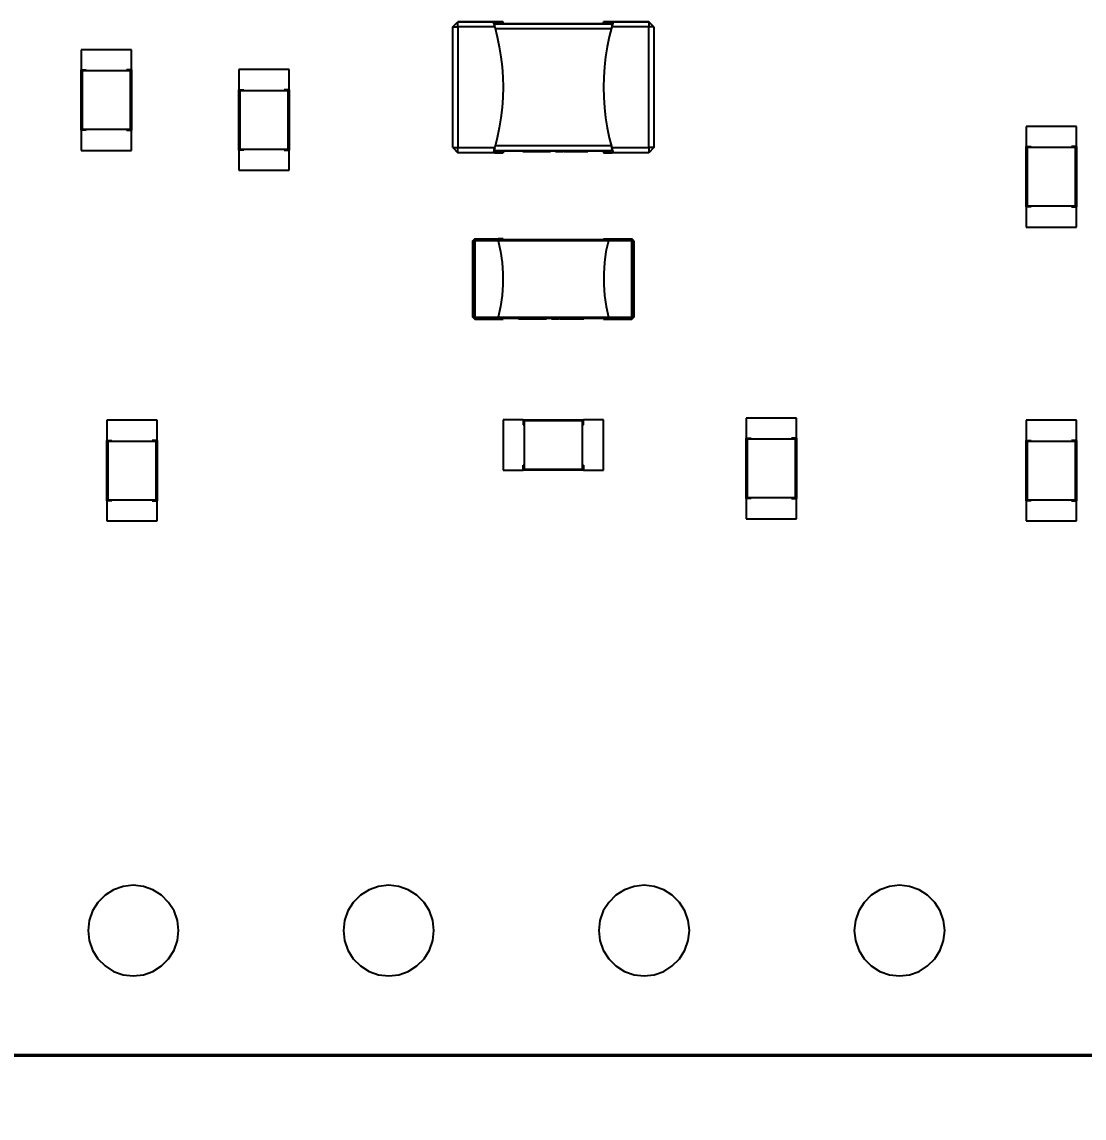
# Model space of a CAD drawing. Header units: millimetres. Extents: x 3 to 137, y 3 to 96.
# Drawn here: x 30.75 to 41.31, y 34.39 to 45.28 of the extents above; entities that cross this region are included whole.
import ezdxf

# ---------------------------------------------------------------- set-up
doc = ezdxf.new("R2010")
doc.units = ezdxf.units.MM
for name, color, linetype in [('DIM', 4, 'CONTINUOUS'), ('OUTLINE', 7, 'CONTINUOUS'), ('PARTS', 8, 'CONTINUOUS')]:
    doc.layers.add(name, color=color, linetype=linetype)
doc.styles.add('CJK', font='arial.ttf')
doc.dimstyles.new('PCB2', dxfattribs={"dimtxt": 0.833333, "dimasz": 0.833333, "dimexe": 0.5, "dimexo": 0.333333, "dimgap": 0.2, "dimtad": 1, "dimzin": 0, "dimtxsty": 'CJK', "dimcen": 2.5, "dimclrd": 4, "dimclre": 4, "dimclrt": 4, "dimazin": 3, "dimtfac": 1, "dimtmove": 0, "dimatfit": 3})

msp = doc.modelspace()

# ---------------------------------------------------------------- linework, layer by layer
at = {"layer": 'OUTLINE'}
msp.add_lwpolyline([(50.667, 35), (20.667, 35)], dxfattribs=at)
at = {"layer": 'PARTS'}
for points in [[(35.034, 45.232), (35.084, 45.282)], [(35.034, 44.032), (35.034, 45.232)], [(35.034, 45.232), (35.084, 45.232)], [(35.452, 45.282), (35.084, 45.282)], [(35.084, 45.282), (35.452, 45.282)], [(35.084, 45.232), (35.084, 45.282)], [(35.452, 45.232), (35.084, 45.232)], [(35.084, 45.232), (35.084, 44.032)], [(35.44, 45.272), (35.442, 45.267)], [(35.44, 45.272), (35.443, 45.272)], [(35.44, 45.272), (35.441, 45.269)], [(35.442, 45.267), (35.44, 45.262)], [(35.44, 45.262), (35.442, 45.267)], [(35.443, 45.262), (35.44, 45.262)], [(35.443, 45.262), (35.442, 45.267)], [(35.442, 45.267), (35.443, 45.262)], [(35.452, 45.282), (35.443, 45.272)], [(35.443, 45.262), (35.443, 45.272)], [(35.443, 45.262), (35.452, 45.232)], [(35.447, 45.28), (35.452, 45.282)], [(35.447, 45.247), (35.457, 45.262)], [(35.452, 45.282), (35.534, 45.282)], [(35.534, 45.282), (35.452, 45.282)], [(35.452, 45.232), (35.477, 45.134), (35.497, 45.035), (35.513, 44.935), (35.525, 44.834), (35.531, 44.733), (35.534, 44.632), (35.531, 44.531), (35.525, 44.43), (35.513, 44.329), (35.497, 44.229), (35.477, 44.13), (35.452, 44.032)], [(35.534, 45.262), (35.457, 45.262)], [(35.457, 45.262), (36.61, 45.262)], [(35.534, 45.262), (35.534, 45.282)], [(36.534, 45.262), (35.534, 45.262)], [(36.616, 45.282), (36.534, 45.282)], [(36.534, 45.282), (36.616, 45.282)], [(36.534, 45.262), (36.534, 45.282)], [(36.534, 45.262), (36.61, 45.262)], [(36.616, 45.232), (36.591, 45.134), (36.57, 45.035), (36.554, 44.935), (36.543, 44.834), (36.536, 44.733), (36.534, 44.632), (36.536, 44.531), (36.543, 44.43), (36.554, 44.329), (36.57, 44.229), (36.591, 44.13), (36.616, 44.032)], [(36.61, 45.262), (36.62, 45.247)], [(36.617, 45.281), (36.616, 45.282)], [(36.984, 45.282), (36.616, 45.282)], [(36.616, 45.282), (36.984, 45.282)], [(36.616, 45.282), (36.624, 45.272)], [(36.624, 45.262), (36.616, 45.232)], [(36.984, 45.232), (36.616, 45.232)], [(36.624, 45.272), (36.62, 45.279)], [(36.623, 45.257), (36.62, 45.247)], [(36.624, 45.272), (36.627, 45.272)], [(36.624, 45.262), (36.624, 45.272)], [(36.626, 45.267), (36.624, 45.262)], [(36.626, 45.267), (36.624, 45.262)], [(36.627, 45.262), (36.624, 45.262)], [(36.627, 45.272), (36.626, 45.267)], [(36.627, 45.262), (36.626, 45.267)], [(36.626, 45.267), (36.627, 45.262)], [(37.034, 45.232), (36.984, 45.282)], [(36.984, 45.282), (36.984, 45.232)], [(37.034, 45.232), (36.984, 45.282)], [(36.984, 44.032), (36.984, 45.232)], [(37.034, 45.232), (36.984, 45.232)], [(37.034, 45.232), (37.034, 44.032)], [(36.61, 45.212), (35.457, 45.212)], [(31.839, 45.005), (31.339, 45.005)], [(31.339, 45.005), (31.339, 44.805)], [(31.839, 44.805), (31.839, 45.005)], [(31.339, 44.805), (31.389, 44.805)], [(31.339, 44.205), (31.339, 44.805)], [(31.349, 44.795), (31.339, 44.805)], [(31.829, 44.795), (31.349, 44.795)], [(31.349, 44.795), (31.349, 44.215)], [(31.389, 44.795), (31.389, 44.805)], [(31.789, 44.805), (31.789, 44.795)], [(31.839, 44.805), (31.789, 44.805)], [(31.829, 44.795), (31.839, 44.805)], [(31.829, 44.215), (31.829, 44.795)], [(31.839, 44.805), (31.839, 44.205)], [(33.407, 44.808), (32.907, 44.808)], [(32.907, 44.808), (32.907, 44.608)], [(33.407, 44.608), (33.407, 44.808)], [(31.84, 44.745), (31.839, 44.745)], [(31.84, 44.73), (31.839, 44.73)], [(31.84, 44.724), (31.839, 44.724)], [(31.84, 44.708), (31.839, 44.708)], [(31.84, 44.706), (31.839, 44.706)], [(31.84, 44.706), (31.839, 44.706)], [(31.84, 44.7), (31.839, 44.7)], [(31.84, 44.694), (31.839, 44.694)], [(31.84, 44.679), (31.839, 44.679)], [(31.84, 44.745), (31.84, 44.73)], [(31.84, 44.73), (31.84, 44.724)], [(31.84, 44.724), (31.84, 44.708)], [(31.84, 44.706), (31.84, 44.706)], [(31.84, 44.706), (31.84, 44.7)], [(31.84, 44.7), (31.84, 44.694)], [(31.84, 44.694), (31.84, 44.679)], [(31.84, 44.679), (31.84, 44.673)], [(31.84, 44.673), (31.839, 44.673)], [(31.84, 44.658), (31.839, 44.658)], [(31.84, 44.655), (31.839, 44.655)], [(31.84, 44.655), (31.839, 44.655)], [(31.84, 44.649), (31.839, 44.649)], [(31.84, 44.634), (31.839, 44.634)], [(31.84, 44.622), (31.839, 44.622)], [(31.84, 44.623), (31.839, 44.623)], [(31.84, 44.616), (31.839, 44.616)], [(31.84, 44.615), (31.839, 44.615)], [(31.84, 44.614), (31.839, 44.614)], [(31.84, 44.593), (31.839, 44.593)], [(31.84, 44.593), (31.839, 44.593)], [(31.84, 44.591), (31.839, 44.591)], [(31.84, 44.588), (31.839, 44.588)], [(31.84, 44.587), (31.839, 44.587)], [(31.84, 44.588), (31.839, 44.588)], [(31.84, 44.588), (31.839, 44.588)], [(31.84, 44.585), (31.839, 44.585)], [(31.84, 44.575), (31.839, 44.575)], [(31.84, 44.673), (31.84, 44.658)], [(31.84, 44.658), (31.84, 44.655)], [(31.84, 44.655), (31.84, 44.655)], [(31.84, 44.655), (31.84, 44.649)], [(31.84, 44.649), (31.84, 44.634)], [(31.84, 44.634), (31.84, 44.623)], [(31.84, 44.623), (31.84, 44.622)], [(31.84, 44.622), (31.84, 44.616)], [(31.84, 44.616), (31.84, 44.615)], [(31.84, 44.615), (31.84, 44.614)], [(31.84, 44.614), (31.84, 44.593)], [(31.84, 44.593), (31.84, 44.593)], [(31.84, 44.593), (31.84, 44.591)], [(31.84, 44.591), (31.84, 44.588)], [(31.84, 44.588), (31.84, 44.588)], [(31.84, 44.588), (31.84, 44.587)], [(31.84, 44.588), (31.84, 44.588)], [(31.84, 44.588), (31.84, 44.588)], [(31.84, 44.585), (31.84, 44.575)], [(31.84, 44.575), (31.84, 44.56)], [(32.907, 44.608), (32.957, 44.608)], [(32.907, 44.008), (32.907, 44.608)], [(32.917, 44.598), (32.907, 44.608)], [(33.397, 44.598), (32.917, 44.598)], [(32.917, 44.598), (32.917, 44.018)], [(32.957, 44.598), (32.957, 44.608)], [(33.357, 44.608), (33.357, 44.598)], [(33.407, 44.608), (33.357, 44.608)], [(33.397, 44.598), (33.407, 44.608)], [(33.397, 44.018), (33.397, 44.598)], [(33.407, 44.608), (33.407, 44.008)], [(31.84, 44.56), (31.839, 44.56)], [(31.84, 44.554), (31.839, 44.554)], [(31.84, 44.554), (31.839, 44.554)], [(31.84, 44.553), (31.839, 44.553)], [(31.84, 44.536), (31.839, 44.536)], [(31.84, 44.531), (31.839, 44.531)], [(31.84, 44.531), (31.839, 44.531)], [(31.84, 44.531), (31.839, 44.531)], [(31.84, 44.53), (31.839, 44.53)], [(31.84, 44.498), (31.839, 44.498)], [(31.84, 44.469), (31.839, 44.469)], [(31.84, 44.56), (31.84, 44.554)], [(31.84, 44.554), (31.84, 44.554)], [(31.84, 44.554), (31.84, 44.554)], [(31.84, 44.553), (31.84, 44.536)], [(31.84, 44.536), (31.84, 44.531)], [(31.84, 44.531), (31.84, 44.531)], [(31.84, 44.531), (31.84, 44.531)], [(31.84, 44.531), (31.84, 44.53)], [(31.84, 44.498), (31.84, 44.469)], [(31.84, 44.469), (31.84, 44.454)], [(33.408, 44.548), (33.407, 44.548)], [(33.408, 44.532), (33.407, 44.532)], [(33.408, 44.527), (33.407, 44.527)], [(33.408, 44.511), (33.407, 44.511)], [(33.408, 44.509), (33.407, 44.509)], [(33.408, 44.509), (33.407, 44.509)], [(33.408, 44.503), (33.407, 44.503)], [(33.408, 44.497), (33.407, 44.497)], [(33.408, 44.482), (33.407, 44.482)], [(33.408, 44.476), (33.407, 44.476)], [(33.408, 44.461), (33.407, 44.461)], [(33.408, 44.458), (33.407, 44.458)], [(33.408, 44.458), (33.407, 44.458)], [(33.408, 44.548), (33.408, 44.532)], [(33.408, 44.532), (33.408, 44.527)], [(33.408, 44.527), (33.408, 44.511)], [(33.408, 44.509), (33.408, 44.509)], [(33.408, 44.509), (33.408, 44.503)], [(33.408, 44.503), (33.408, 44.497)], [(33.408, 44.497), (33.408, 44.482)], [(33.408, 44.482), (33.408, 44.476)], [(33.408, 44.476), (33.408, 44.461)], [(33.408, 44.461), (33.408, 44.458)], [(33.408, 44.458), (33.408, 44.458)], [(33.408, 44.458), (33.408, 44.452)], [(31.84, 44.454), (31.839, 44.454)], [(31.84, 44.414), (31.839, 44.414)], [(31.84, 44.38), (31.839, 44.38)], [(31.84, 44.367), (31.839, 44.367)], [(31.84, 44.36), (31.839, 44.36)], [(31.84, 44.454), (31.84, 44.414)], [(31.84, 44.414), (31.84, 44.38)], [(31.84, 44.38), (31.84, 44.367)], [(31.84, 44.367), (31.84, 44.36)], [(31.84, 44.36), (31.84, 44.327)], [(33.408, 44.452), (33.407, 44.452)], [(33.408, 44.437), (33.407, 44.437)], [(33.408, 44.425), (33.407, 44.425)], [(33.408, 44.425), (33.407, 44.425)], [(33.408, 44.419), (33.407, 44.419)], [(33.408, 44.418), (33.407, 44.418)], [(33.408, 44.417), (33.407, 44.417)], [(33.408, 44.396), (33.407, 44.396)], [(33.408, 44.396), (33.407, 44.396)], [(33.408, 44.394), (33.407, 44.394)], [(33.408, 44.391), (33.407, 44.391)], [(33.408, 44.391), (33.407, 44.391)], [(33.408, 44.391), (33.407, 44.391)], [(33.408, 44.39), (33.407, 44.39)], [(33.408, 44.388), (33.407, 44.388)], [(33.408, 44.378), (33.407, 44.378)], [(33.408, 44.363), (33.407, 44.363)], [(33.408, 44.357), (33.407, 44.357)], [(33.408, 44.357), (33.407, 44.357)], [(33.408, 44.355), (33.407, 44.355)], [(33.408, 44.452), (33.408, 44.437)], [(33.408, 44.437), (33.408, 44.425)], [(33.408, 44.425), (33.408, 44.425)], [(33.408, 44.425), (33.408, 44.419)], [(33.408, 44.419), (33.408, 44.418)], [(33.408, 44.418), (33.408, 44.417)], [(33.408, 44.417), (33.408, 44.396)], [(33.408, 44.396), (33.408, 44.396)], [(33.408, 44.396), (33.408, 44.394)], [(33.408, 44.394), (33.408, 44.391)], [(33.408, 44.391), (33.408, 44.391)], [(33.408, 44.391), (33.408, 44.39)], [(33.408, 44.391), (33.408, 44.391)], [(33.408, 44.391), (33.408, 44.391)], [(33.408, 44.388), (33.408, 44.378)], [(33.408, 44.378), (33.408, 44.363)], [(33.408, 44.363), (33.408, 44.357)], [(33.408, 44.357), (33.408, 44.357)], [(33.408, 44.357), (33.408, 44.357)], [(33.408, 44.355), (33.408, 44.339)], [(31.84, 44.327), (31.839, 44.327)], [(31.84, 44.313), (31.839, 44.313)], [(31.84, 44.313), (31.839, 44.313)], [(31.84, 44.327), (31.84, 44.313)], [(31.84, 44.313), (31.84, 44.313)], [(31.84, 44.313), (31.84, 44.313)], [(33.408, 44.339), (33.407, 44.339)], [(33.408, 44.334), (33.407, 44.334)], [(33.408, 44.334), (33.407, 44.334)], [(33.408, 44.334), (33.407, 44.334)], [(33.408, 44.333), (33.407, 44.333)], [(33.408, 44.3), (33.407, 44.3)], [(33.408, 44.272), (33.407, 44.272)], [(33.408, 44.257), (33.407, 44.257)], [(33.408, 44.339), (33.408, 44.334)], [(33.408, 44.334), (33.408, 44.334)], [(33.408, 44.334), (33.408, 44.334)], [(33.408, 44.334), (33.408, 44.333)], [(33.408, 44.3), (33.408, 44.272)], [(33.408, 44.272), (33.408, 44.257)], [(33.408, 44.257), (33.408, 44.218)], [(41.237, 44.243), (40.737, 44.243)], [(40.737, 44.243), (40.737, 44.043)], [(41.237, 44.043), (41.237, 44.243)], [(31.339, 44.205), (31.349, 44.215)], [(31.389, 44.205), (31.339, 44.205)], [(31.339, 44.205), (31.339, 44.005)], [(31.349, 44.215), (31.829, 44.215)], [(31.389, 44.205), (31.389, 44.215)], [(31.789, 44.215), (31.789, 44.205)], [(31.789, 44.205), (31.839, 44.205)], [(31.839, 44.205), (31.829, 44.215)], [(31.839, 44.005), (31.839, 44.205)], [(33.408, 44.218), (33.407, 44.218)], [(33.408, 44.183), (33.407, 44.183)], [(33.408, 44.17), (33.407, 44.17)], [(33.408, 44.163), (33.407, 44.163)], [(33.408, 44.13), (33.407, 44.13)], [(33.408, 44.218), (33.408, 44.183)], [(33.408, 44.183), (33.408, 44.17)], [(33.408, 44.17), (33.408, 44.163)], [(33.408, 44.163), (33.408, 44.13)], [(33.408, 44.13), (33.408, 44.116)], [(33.408, 44.116), (33.407, 44.116)], [(33.408, 44.116), (33.407, 44.116)], [(33.408, 44.116), (33.408, 44.116)], [(33.408, 44.116), (33.408, 44.116)], [(35.034, 44.032), (35.084, 43.982)], [(35.034, 44.032), (35.084, 43.982)], [(35.034, 44.032), (35.084, 44.032)], [(35.084, 44.032), (35.452, 44.032)], [(35.084, 43.982), (35.084, 44.032)], [(35.452, 44.032), (35.443, 44.002)], [(35.447, 44.017), (35.452, 44.032)], [(35.457, 44.052), (36.61, 44.052)], [(36.62, 44.017), (36.616, 44.032)], [(36.616, 44.032), (36.624, 44.002)], [(36.616, 44.032), (36.984, 44.032)], [(37.034, 44.032), (36.984, 43.982)], [(36.984, 44.032), (36.984, 43.982)], [(37.034, 44.032), (36.984, 44.032)], [(40.737, 44.043), (40.787, 44.043)], [(40.737, 43.443), (40.737, 44.043)], [(40.747, 44.033), (40.737, 44.043)], [(41.227, 44.033), (40.747, 44.033)], [(40.747, 44.033), (40.747, 43.453)], [(40.787, 44.033), (40.787, 44.043)], [(41.187, 44.043), (41.187, 44.033)], [(41.237, 44.043), (41.187, 44.043)], [(41.227, 44.033), (41.237, 44.043)], [(41.227, 43.453), (41.227, 44.033)], [(41.237, 44.043), (41.237, 43.443)], [(31.339, 44.005), (31.839, 44.005)], [(32.907, 44.008), (32.917, 44.018)], [(32.957, 44.008), (32.907, 44.008)], [(32.907, 44.008), (32.907, 43.808)], [(32.917, 44.018), (33.397, 44.018)], [(32.957, 44.008), (32.957, 44.018)], [(33.357, 44.018), (33.357, 44.008)], [(33.357, 44.008), (33.407, 44.008)], [(33.407, 44.008), (33.397, 44.018)], [(33.407, 43.808), (33.407, 44.008)], [(35.452, 43.982), (35.084, 43.982)], [(35.44, 44.002), (35.442, 43.997)], [(35.44, 44.002), (35.443, 44.002)], [(35.442, 43.997), (35.44, 43.992)], [(35.441, 43.994), (35.44, 43.992)], [(35.443, 43.992), (35.44, 43.992)], [(35.443, 44.002), (35.442, 43.997)], [(35.443, 44.002), (35.442, 43.997)], [(35.443, 44.002), (35.443, 43.992)], [(35.443, 43.992), (35.452, 43.982)], [(35.448, 43.984), (35.445, 43.987)], [(35.447, 44.015), (35.447, 44.017)], [(35.457, 44.002), (35.447, 44.017)], [(35.452, 43.982), (35.534, 43.982)], [(35.534, 43.982), (35.452, 43.982)], [(35.457, 44.002), (35.534, 44.002)], [(36.61, 44.002), (35.457, 44.002)], [(35.534, 44.002), (35.73, 44.002)], [(35.534, 44.002), (35.534, 43.982)], [(35.751, 44.002), (35.73, 44.002)], [(35.73, 43.992), (35.73, 44.002)], [(35.751, 43.992), (35.73, 43.992)], [(35.801, 44.002), (35.751, 44.002)], [(35.751, 43.992), (35.751, 44.002)], [(35.801, 43.992), (35.751, 43.992)], [(35.811, 44.002), (35.801, 44.002)], [(35.801, 43.992), (35.801, 44.002)], [(35.811, 43.992), (35.801, 43.992)], [(35.83, 44.002), (35.811, 44.002)], [(35.811, 43.992), (35.811, 44.002)], [(35.83, 43.992), (35.811, 43.992)], [(35.882, 44.002), (35.83, 44.002)], [(35.83, 43.992), (35.83, 44.002)], [(35.882, 43.992), (35.83, 43.992)], [(35.941, 44.002), (35.882, 44.002)], [(35.882, 43.992), (35.882, 44.002)], [(35.941, 43.992), (35.882, 43.992)], [(35.964, 44.002), (35.941, 44.002)], [(35.941, 43.992), (35.941, 44.002)], [(35.964, 43.992), (35.941, 43.992)], [(36.007, 44.002), (35.964, 44.002)], [(35.964, 43.992), (35.964, 44.002)], [(36.007, 43.992), (35.964, 43.992)], [(36.007, 44.002), (36.057, 44.002)], [(36.007, 43.992), (36.007, 44.002)], [(36.065, 44.002), (36.057, 44.002)], [(36.057, 43.992), (36.057, 44.002)], [(36.065, 43.992), (36.057, 43.992)], [(36.089, 44.002), (36.065, 44.002)], [(36.065, 43.992), (36.065, 44.002)], [(36.089, 43.992), (36.065, 43.992)], [(36.09, 44.002), (36.089, 44.002)], [(36.089, 43.992), (36.089, 44.002)], [(36.09, 43.992), (36.089, 43.992)], [(36.09, 44.002), (36.092, 44.002)], [(36.09, 43.992), (36.09, 44.002)], [(36.101, 44.002), (36.092, 44.002)], [(36.092, 43.992), (36.092, 44.002)], [(36.101, 43.992), (36.092, 43.992)], [(36.123, 44.002), (36.101, 44.002)], [(36.101, 43.992), (36.101, 44.002)], [(36.123, 43.992), (36.101, 43.992)], [(36.137, 44.002), (36.123, 44.002)], [(36.123, 43.992), (36.123, 44.002)], [(36.137, 43.992), (36.123, 43.992)], [(36.137, 44.002), (36.143, 44.002)], [(36.137, 43.992), (36.137, 44.002)], [(36.143, 44.002), (36.143, 44.002)], [(36.148, 44.002), (36.143, 44.002)], [(36.143, 43.992), (36.143, 44.002)], [(36.143, 43.992), (36.143, 44.002)], [(36.143, 43.992), (36.143, 43.992)], [(36.148, 43.992), (36.143, 43.992)], [(36.15, 44.002), (36.148, 44.002)], [(36.148, 43.992), (36.148, 44.002)], [(36.15, 43.992), (36.148, 43.992)], [(36.181, 44.002), (36.15, 44.002)], [(36.15, 43.992), (36.15, 44.002)], [(36.181, 43.992), (36.15, 43.992)], [(36.182, 44.002), (36.181, 44.002)], [(36.181, 43.992), (36.181, 44.002)], [(36.182, 43.992), (36.181, 43.992)], [(36.185, 44.002), (36.182, 44.002)], [(36.182, 43.992), (36.182, 44.002)], [(36.185, 43.992), (36.182, 43.992)], [(36.194, 44.002), (36.185, 44.002)], [(36.185, 43.992), (36.185, 44.002)], [(36.194, 43.992), (36.185, 43.992)], [(36.211, 44.002), (36.194, 44.002)], [(36.194, 43.992), (36.194, 44.002)], [(36.211, 43.992), (36.194, 43.992)], [(36.234, 44.002), (36.211, 44.002)], [(36.211, 43.992), (36.211, 44.002)], [(36.234, 43.992), (36.211, 43.992)], [(36.244, 44.002), (36.234, 44.002)], [(36.234, 43.992), (36.234, 44.002)], [(36.244, 43.992), (36.234, 43.992)], [(36.247, 44.002), (36.244, 44.002)], [(36.244, 43.992), (36.244, 44.002)], [(36.247, 43.992), (36.244, 43.992)], [(36.27, 44.002), (36.247, 44.002)], [(36.247, 43.992), (36.247, 44.002)], [(36.27, 43.992), (36.247, 43.992)], [(36.279, 44.002), (36.27, 44.002)], [(36.27, 43.992), (36.27, 44.002)], [(36.279, 43.992), (36.27, 43.992)], [(36.302, 44.002), (36.279, 44.002)], [(36.279, 43.992), (36.279, 44.002)], [(36.302, 43.992), (36.279, 43.992)], [(36.311, 44.002), (36.302, 44.002)], [(36.302, 43.992), (36.302, 44.002)], [(36.311, 43.992), (36.302, 43.992)], [(36.32, 44.002), (36.311, 44.002)], [(36.311, 43.992), (36.311, 44.002)], [(36.32, 43.992), (36.311, 43.992)], [(36.32, 44.002), (36.323, 44.002)], [(36.32, 43.992), (36.32, 44.002)], [(36.347, 44.002), (36.323, 44.002)], [(36.323, 43.992), (36.323, 44.002)], [(36.347, 43.992), (36.323, 43.992)], [(36.355, 44.002), (36.347, 44.002)], [(36.347, 43.992), (36.347, 44.002)], [(36.355, 43.992), (36.347, 43.992)], [(36.378, 44.002), (36.355, 44.002)], [(36.355, 43.992), (36.355, 44.002)], [(36.378, 43.992), (36.355, 43.992)], [(36.378, 44.002), (36.534, 44.002)], [(36.378, 43.992), (36.378, 44.002)], [(36.61, 44.002), (36.534, 44.002)], [(36.534, 44.002), (36.534, 43.982)], [(36.616, 43.982), (36.534, 43.982)], [(36.534, 43.982), (36.616, 43.982)], [(36.62, 44.017), (36.61, 44.002)], [(36.624, 43.992), (36.616, 43.982)], [(36.616, 43.982), (36.618, 43.982)], [(36.984, 43.982), (36.616, 43.982)], [(36.62, 44.015), (36.62, 44.017)], [(36.624, 44.002), (36.627, 44.002)], [(36.624, 44.002), (36.624, 43.992)], [(36.626, 43.997), (36.624, 44.002)], [(36.624, 44.002), (36.626, 43.997)], [(36.627, 43.992), (36.624, 43.992)], [(36.627, 44.002), (36.626, 43.997)], [(36.626, 43.997), (36.626, 43.998)], [(36.626, 43.997), (36.627, 43.992)], [(36.626, 43.994), (36.627, 43.992)], [(41.238, 43.983), (41.237, 43.983)], [(41.238, 43.968), (41.237, 43.968)], [(41.238, 43.962), (41.237, 43.962)], [(41.238, 43.946), (41.237, 43.946)], [(41.238, 43.944), (41.237, 43.944)], [(41.238, 43.944), (41.237, 43.944)], [(41.238, 43.938), (41.237, 43.938)], [(41.238, 43.932), (41.237, 43.932)], [(41.238, 43.917), (41.237, 43.917)], [(41.238, 43.911), (41.237, 43.911)], [(41.238, 43.983), (41.238, 43.968)], [(41.238, 43.968), (41.238, 43.962)], [(41.238, 43.962), (41.238, 43.946)], [(41.238, 43.944), (41.238, 43.944)], [(41.238, 43.944), (41.238, 43.938)], [(41.238, 43.938), (41.238, 43.932)], [(41.238, 43.932), (41.238, 43.917)], [(41.238, 43.917), (41.238, 43.911)], [(41.238, 43.911), (41.238, 43.896)], [(32.907, 43.808), (33.407, 43.808)], [(41.238, 43.896), (41.237, 43.896)], [(41.238, 43.893), (41.237, 43.893)], [(41.238, 43.893), (41.237, 43.893)], [(41.238, 43.887), (41.237, 43.887)], [(41.238, 43.872), (41.237, 43.872)], [(41.238, 43.86), (41.237, 43.86)], [(41.238, 43.861), (41.237, 43.861)], [(41.238, 43.854), (41.237, 43.854)], [(41.238, 43.853), (41.237, 43.853)], [(41.238, 43.852), (41.237, 43.852)], [(41.238, 43.831), (41.237, 43.831)], [(41.238, 43.831), (41.237, 43.831)], [(41.238, 43.829), (41.237, 43.829)], [(41.238, 43.826), (41.237, 43.826)], [(41.238, 43.825), (41.237, 43.825)], [(41.238, 43.826), (41.237, 43.826)], [(41.238, 43.826), (41.237, 43.826)], [(41.238, 43.823), (41.237, 43.823)], [(41.238, 43.813), (41.237, 43.813)], [(41.238, 43.896), (41.238, 43.893)], [(41.238, 43.893), (41.238, 43.893)], [(41.238, 43.893), (41.238, 43.887)], [(41.238, 43.887), (41.238, 43.872)], [(41.238, 43.872), (41.238, 43.861)], [(41.238, 43.861), (41.238, 43.86)], [(41.238, 43.86), (41.238, 43.854)], [(41.238, 43.854), (41.238, 43.853)], [(41.238, 43.853), (41.238, 43.852)], [(41.238, 43.852), (41.238, 43.831)], [(41.238, 43.831), (41.238, 43.831)], [(41.238, 43.831), (41.238, 43.829)], [(41.238, 43.829), (41.238, 43.826)], [(41.238, 43.826), (41.238, 43.826)], [(41.238, 43.826), (41.238, 43.825)], [(41.238, 43.826), (41.238, 43.826)], [(41.238, 43.826), (41.238, 43.826)], [(41.238, 43.823), (41.238, 43.813)], [(41.238, 43.813), (41.238, 43.798)], [(41.238, 43.798), (41.237, 43.798)], [(41.238, 43.792), (41.237, 43.792)], [(41.238, 43.792), (41.237, 43.792)], [(41.238, 43.791), (41.237, 43.791)], [(41.238, 43.774), (41.237, 43.774)], [(41.238, 43.769), (41.237, 43.769)], [(41.238, 43.769), (41.237, 43.769)], [(41.238, 43.769), (41.237, 43.769)], [(41.238, 43.768), (41.237, 43.768)], [(41.238, 43.736), (41.237, 43.736)], [(41.238, 43.707), (41.237, 43.707)], [(41.238, 43.798), (41.238, 43.792)], [(41.238, 43.792), (41.238, 43.792)], [(41.238, 43.792), (41.238, 43.792)], [(41.238, 43.791), (41.238, 43.774)], [(41.238, 43.774), (41.238, 43.769)], [(41.238, 43.769), (41.238, 43.769)], [(41.238, 43.769), (41.238, 43.769)], [(41.238, 43.769), (41.238, 43.768)], [(41.238, 43.736), (41.238, 43.707)], [(41.238, 43.707), (41.238, 43.692)], [(41.238, 43.692), (41.237, 43.692)], [(41.238, 43.652), (41.237, 43.652)], [(41.238, 43.618), (41.237, 43.618)], [(41.238, 43.605), (41.237, 43.605)], [(41.238, 43.598), (41.237, 43.598)], [(41.238, 43.692), (41.238, 43.652)], [(41.238, 43.652), (41.238, 43.618)], [(41.238, 43.618), (41.238, 43.605)], [(41.238, 43.605), (41.238, 43.598)], [(41.238, 43.598), (41.238, 43.565)], [(41.238, 43.565), (41.237, 43.565)], [(41.238, 43.551), (41.237, 43.551)], [(41.238, 43.551), (41.237, 43.551)], [(41.238, 43.565), (41.238, 43.551)], [(41.238, 43.551), (41.238, 43.551)], [(41.238, 43.551), (41.238, 43.551)], [(40.737, 43.443), (40.747, 43.453)], [(40.787, 43.443), (40.737, 43.443)], [(40.737, 43.443), (40.737, 43.243)], [(40.747, 43.453), (41.227, 43.453)], [(40.787, 43.443), (40.787, 43.453)], [(41.187, 43.453), (41.187, 43.443)], [(41.187, 43.443), (41.237, 43.443)], [(41.237, 43.443), (41.227, 43.453)], [(41.237, 43.243), (41.237, 43.443)], [(40.737, 43.243), (41.237, 43.243)], [(35.234, 43.107), (35.254, 43.127)], [(35.254, 43.127), (35.234, 43.107)], [(35.234, 42.347), (35.234, 43.107)], [(35.234, 43.107), (35.234, 42.347)], [(35.234, 43.107), (35.254, 43.107)], [(35.254, 43.127), (35.484, 43.127)], [(35.254, 43.107), (35.254, 43.127)], [(35.485, 43.107), (35.254, 43.107)], [(35.254, 43.107), (35.254, 42.347)], [(35.481, 43.124), (35.479, 43.117)], [(35.483, 43.117), (35.479, 43.117)], [(35.484, 43.127), (35.481, 43.124)], [(35.481, 43.124), (35.481, 43.124)], [(35.481, 43.124), (35.481, 43.124)], [(35.481, 43.124), (35.481, 43.123)], [(35.481, 43.123), (35.481, 43.124)], [(35.481, 43.123), (35.481, 43.124)], [(35.483, 43.117), (35.485, 43.107)], [(35.483, 43.116), (35.484, 43.117)], [(35.483, 43.116), (35.483, 43.116)], [(35.534, 43.127), (35.484, 43.127)], [(35.534, 43.117), (35.484, 43.117)], [(35.484, 43.117), (36.583, 43.117)], [(35.485, 43.107), (35.509, 43), (35.525, 42.891), (35.533, 42.782), (35.533, 42.672), (35.524, 42.562), (35.508, 42.454), (35.484, 42.347)], [(36.582, 43.107), (35.485, 43.107)], [(35.534, 43.117), (35.534, 43.127)], [(36.534, 43.117), (35.534, 43.117)], [(36.534, 43.127), (36.583, 43.127)], [(36.534, 43.117), (36.534, 43.127)], [(36.534, 43.117), (36.583, 43.117)], [(36.582, 43.107), (36.558, 43), (36.542, 42.891), (36.535, 42.782), (36.535, 42.672), (36.543, 42.562), (36.559, 42.454), (36.583, 42.347)], [(36.585, 43.117), (36.582, 43.107)], [(36.814, 43.107), (36.582, 43.107)], [(36.583, 43.127), (36.814, 43.127)], [(36.583, 43.127), (36.586, 43.124)], [(36.583, 43.117), (36.584, 43.116)], [(36.584, 43.116), (36.584, 43.116)], [(36.588, 43.117), (36.585, 43.117)], [(36.586, 43.124), (36.586, 43.124)], [(36.586, 43.124), (36.586, 43.124)], [(36.586, 43.124), (36.588, 43.117)], [(36.586, 43.124), (36.586, 43.123)], [(36.586, 43.123), (36.586, 43.124)], [(36.586, 43.124), (36.586, 43.123)], [(36.834, 43.107), (36.814, 43.127)], [(36.814, 43.127), (36.814, 43.107)], [(36.834, 43.107), (36.814, 43.127)], [(36.814, 42.347), (36.814, 43.107)], [(36.834, 43.107), (36.814, 43.107)], [(36.834, 43.107), (36.834, 42.347)], [(36.834, 42.347), (36.834, 43.107)], [(35.234, 42.347), (35.254, 42.327)], [(35.254, 42.327), (35.234, 42.347)], [(35.254, 42.327), (35.234, 42.347)], [(35.234, 42.347), (35.254, 42.327)], [(35.234, 42.347), (35.254, 42.347)], [(35.254, 42.347), (35.484, 42.347)], [(35.254, 42.327), (35.254, 42.347)], [(35.485, 42.327), (35.254, 42.327)], [(35.254, 42.327), (35.484, 42.327)], [(35.481, 42.336), (35.479, 42.33)], [(35.483, 42.33), (35.479, 42.33)], [(35.484, 42.347), (35.481, 42.337)], [(35.481, 42.337), (35.481, 42.336)], [(35.481, 42.337), (35.481, 42.336)], [(35.481, 42.337), (35.481, 42.337)], [(35.481, 42.337), (35.481, 42.336)], [(35.483, 42.343), (35.483, 42.33)], [(35.483, 42.343), (35.483, 42.343)], [(35.485, 42.337), (35.483, 42.343)], [(35.483, 42.33), (35.485, 42.327)], [(35.484, 42.347), (36.583, 42.347)], [(35.534, 42.327), (35.484, 42.327)], [(35.485, 42.337), (35.534, 42.337)], [(36.582, 42.337), (35.485, 42.337)], [(35.485, 42.327), (35.534, 42.327)], [(35.534, 42.337), (35.689, 42.337)], [(35.534, 42.337), (35.534, 42.327)], [(35.709, 42.337), (35.689, 42.337)], [(35.689, 42.327), (35.689, 42.337)], [(35.709, 42.327), (35.689, 42.327)], [(35.759, 42.337), (35.709, 42.337)], [(35.709, 42.327), (35.709, 42.337)], [(35.759, 42.327), (35.709, 42.327)], [(35.769, 42.337), (35.759, 42.337)], [(35.759, 42.327), (35.759, 42.337)], [(35.769, 42.327), (35.759, 42.327)], [(35.788, 42.337), (35.769, 42.337)], [(35.769, 42.327), (35.769, 42.337)], [(35.788, 42.327), (35.769, 42.327)], [(35.84, 42.337), (35.788, 42.337)], [(35.788, 42.327), (35.788, 42.337)], [(35.84, 42.327), (35.788, 42.327)], [(35.899, 42.337), (35.84, 42.337)], [(35.84, 42.327), (35.84, 42.337)], [(35.899, 42.327), (35.84, 42.327)], [(35.923, 42.337), (35.899, 42.337)], [(35.899, 42.327), (35.899, 42.337)], [(35.923, 42.327), (35.899, 42.327)], [(35.966, 42.337), (35.923, 42.337)], [(35.923, 42.327), (35.923, 42.337)], [(35.966, 42.327), (35.923, 42.327)], [(35.966, 42.337), (36.016, 42.337)], [(35.966, 42.327), (35.966, 42.337)], [(36.024, 42.337), (36.016, 42.337)], [(36.016, 42.327), (36.016, 42.337)], [(36.024, 42.327), (36.016, 42.327)], [(36.048, 42.337), (36.024, 42.337)], [(36.024, 42.327), (36.024, 42.337)], [(36.048, 42.327), (36.024, 42.327)], [(36.049, 42.337), (36.048, 42.337)], [(36.048, 42.327), (36.048, 42.337)], [(36.049, 42.327), (36.048, 42.327)], [(36.049, 42.337), (36.05, 42.337)], [(36.049, 42.327), (36.049, 42.337)], [(36.059, 42.337), (36.05, 42.337)], [(36.05, 42.327), (36.05, 42.337)], [(36.059, 42.327), (36.05, 42.327)], [(36.082, 42.337), (36.059, 42.337)], [(36.059, 42.327), (36.059, 42.337)], [(36.082, 42.327), (36.059, 42.327)], [(36.096, 42.337), (36.082, 42.337)], [(36.082, 42.327), (36.082, 42.337)], [(36.096, 42.327), (36.082, 42.327)], [(36.096, 42.337), (36.101, 42.337)], [(36.096, 42.327), (36.096, 42.337)], [(36.101, 42.337), (36.101, 42.337)], [(36.106, 42.337), (36.101, 42.337)], [(36.101, 42.327), (36.101, 42.337)], [(36.101, 42.327), (36.101, 42.337)], [(36.101, 42.327), (36.101, 42.327)], [(36.106, 42.327), (36.101, 42.327)], [(36.108, 42.337), (36.106, 42.337)], [(36.106, 42.327), (36.106, 42.337)], [(36.108, 42.327), (36.106, 42.327)], [(36.14, 42.337), (36.108, 42.337)], [(36.108, 42.327), (36.108, 42.337)], [(36.14, 42.327), (36.108, 42.327)], [(36.141, 42.337), (36.14, 42.337)], [(36.14, 42.327), (36.14, 42.337)], [(36.141, 42.327), (36.14, 42.327)], [(36.143, 42.337), (36.141, 42.337)], [(36.141, 42.327), (36.141, 42.337)], [(36.143, 42.327), (36.141, 42.327)], [(36.153, 42.337), (36.143, 42.337)], [(36.143, 42.327), (36.143, 42.337)], [(36.153, 42.327), (36.143, 42.327)], [(36.17, 42.337), (36.153, 42.337)], [(36.153, 42.327), (36.153, 42.337)], [(36.17, 42.327), (36.153, 42.327)], [(36.193, 42.337), (36.17, 42.337)], [(36.17, 42.327), (36.17, 42.337)], [(36.193, 42.327), (36.17, 42.327)], [(36.202, 42.337), (36.193, 42.337)], [(36.193, 42.327), (36.193, 42.337)], [(36.202, 42.327), (36.193, 42.327)], [(36.206, 42.337), (36.202, 42.337)], [(36.202, 42.327), (36.202, 42.337)], [(36.206, 42.327), (36.202, 42.327)], [(36.229, 42.337), (36.206, 42.337)], [(36.206, 42.327), (36.206, 42.337)], [(36.229, 42.327), (36.206, 42.327)], [(36.237, 42.337), (36.229, 42.337)], [(36.229, 42.327), (36.229, 42.337)], [(36.237, 42.327), (36.229, 42.327)], [(36.261, 42.337), (36.237, 42.337)], [(36.237, 42.327), (36.237, 42.337)], [(36.261, 42.327), (36.237, 42.327)], [(36.27, 42.337), (36.261, 42.337)], [(36.261, 42.327), (36.261, 42.337)], [(36.27, 42.327), (36.261, 42.327)], [(36.279, 42.337), (36.27, 42.337)], [(36.27, 42.327), (36.27, 42.337)], [(36.279, 42.327), (36.27, 42.327)], [(36.279, 42.337), (36.282, 42.337)], [(36.279, 42.327), (36.279, 42.337)], [(36.305, 42.337), (36.282, 42.337)], [(36.282, 42.327), (36.282, 42.337)], [(36.305, 42.327), (36.282, 42.327)], [(36.314, 42.337), (36.305, 42.337)], [(36.305, 42.327), (36.305, 42.337)], [(36.314, 42.327), (36.305, 42.327)], [(36.337, 42.337), (36.314, 42.337)], [(36.314, 42.327), (36.314, 42.337)], [(36.337, 42.327), (36.314, 42.327)], [(36.337, 42.337), (36.534, 42.337)], [(36.337, 42.327), (36.337, 42.337)], [(36.582, 42.337), (36.534, 42.337)], [(36.534, 42.337), (36.534, 42.327)], [(36.582, 42.327), (36.534, 42.327)], [(36.534, 42.327), (36.583, 42.327)], [(36.584, 42.343), (36.582, 42.337)], [(36.585, 42.33), (36.582, 42.327)], [(36.814, 42.327), (36.582, 42.327)], [(36.583, 42.347), (36.586, 42.337)], [(36.583, 42.347), (36.814, 42.347)], [(36.583, 42.327), (36.814, 42.327)], [(36.584, 42.343), (36.584, 42.343)], [(36.585, 42.343), (36.585, 42.33)], [(36.588, 42.33), (36.585, 42.33)], [(36.586, 42.337), (36.586, 42.337)], [(36.586, 42.337), (36.586, 42.336)], [(36.586, 42.337), (36.586, 42.336)], [(36.586, 42.336), (36.586, 42.337)], [(36.586, 42.336), (36.588, 42.33)], [(36.814, 42.327), (36.834, 42.347)], [(36.834, 42.347), (36.814, 42.327)], [(36.814, 42.347), (36.814, 42.327)], [(36.834, 42.347), (36.814, 42.347)], [(32.093, 41.322), (31.593, 41.322)], [(31.593, 41.322), (31.593, 41.122)], [(32.093, 41.122), (32.093, 41.322)], [(35.734, 41.326), (35.534, 41.326)], [(35.534, 41.326), (35.534, 40.826)], [(35.734, 41.326), (35.734, 41.276)], [(35.734, 41.326), (36.334, 41.326)], [(35.744, 41.316), (35.734, 41.326)], [(35.744, 41.316), (35.744, 40.836)], [(36.324, 41.316), (35.744, 41.316)], [(35.794, 41.327), (35.809, 41.327)], [(35.794, 41.327), (35.794, 41.326)], [(35.809, 41.327), (35.815, 41.327)], [(35.809, 41.327), (35.809, 41.326)], [(35.815, 41.327), (35.831, 41.327)], [(35.815, 41.327), (35.815, 41.326)], [(35.831, 41.327), (35.831, 41.326)], [(35.833, 41.327), (35.833, 41.327)], [(35.833, 41.327), (35.839, 41.327)], [(35.833, 41.327), (35.833, 41.326)], [(35.833, 41.327), (35.833, 41.326)], [(35.839, 41.327), (35.844, 41.327)], [(35.839, 41.327), (35.839, 41.326)], [(35.844, 41.327), (35.86, 41.327)], [(35.844, 41.327), (35.844, 41.326)], [(35.86, 41.327), (35.865, 41.327)], [(35.86, 41.327), (35.86, 41.326)], [(35.865, 41.327), (35.881, 41.327)], [(35.865, 41.327), (35.865, 41.326)], [(35.881, 41.327), (35.881, 41.326)], [(35.881, 41.327), (35.883, 41.327)], [(35.883, 41.327), (35.883, 41.327)], [(35.883, 41.327), (35.889, 41.327)], [(35.883, 41.327), (35.883, 41.326)], [(35.883, 41.327), (35.883, 41.326)], [(35.889, 41.327), (35.904, 41.327)], [(35.889, 41.327), (35.889, 41.326)], [(35.904, 41.327), (35.916, 41.327)], [(35.904, 41.327), (35.904, 41.326)], [(35.916, 41.327), (35.916, 41.327)], [(35.916, 41.327), (35.916, 41.326)], [(35.916, 41.327), (35.916, 41.326)], [(35.916, 41.327), (35.923, 41.327)], [(35.923, 41.327), (35.923, 41.326)], [(35.923, 41.327), (35.924, 41.327)], [(35.924, 41.327), (35.924, 41.326)], [(35.924, 41.327), (35.925, 41.327)], [(35.925, 41.327), (35.925, 41.326)], [(35.925, 41.327), (35.946, 41.327)], [(35.946, 41.327), (35.946, 41.326)], [(35.946, 41.327), (35.946, 41.326)], [(35.946, 41.327), (35.946, 41.327)], [(35.946, 41.327), (35.948, 41.327)], [(35.948, 41.327), (35.951, 41.327)], [(35.948, 41.327), (35.948, 41.326)], [(35.951, 41.327), (35.951, 41.327)], [(35.951, 41.327), (35.951, 41.326)], [(35.951, 41.327), (35.951, 41.326)], [(35.951, 41.327), (35.951, 41.327)], [(35.951, 41.327), (35.951, 41.327)], [(35.951, 41.327), (35.951, 41.327)], [(35.951, 41.327), (35.951, 41.326)], [(35.951, 41.327), (35.951, 41.326)], [(35.954, 41.327), (35.954, 41.326)], [(35.954, 41.327), (35.963, 41.327)], [(35.963, 41.327), (35.978, 41.327)], [(35.963, 41.327), (35.963, 41.326)], [(35.978, 41.327), (35.984, 41.327)], [(35.978, 41.327), (35.978, 41.326)], [(35.984, 41.327), (35.984, 41.327)], [(35.984, 41.327), (35.984, 41.327)], [(35.984, 41.327), (35.984, 41.326)], [(35.984, 41.327), (35.984, 41.326)], [(35.986, 41.327), (35.986, 41.326)], [(35.986, 41.327), (36.002, 41.327)], [(36.002, 41.327), (36.002, 41.326)], [(36.002, 41.327), (36.007, 41.327)], [(36.007, 41.327), (36.007, 41.326)], [(36.007, 41.327), (36.008, 41.327)], [(36.008, 41.327), (36.008, 41.326)], [(36.008, 41.327), (36.008, 41.326)], [(36.008, 41.327), (36.008, 41.327)], [(36.008, 41.327), (36.008, 41.326)], [(36.008, 41.327), (36.008, 41.327)], [(36.041, 41.327), (36.069, 41.327)], [(36.041, 41.327), (36.041, 41.326)], [(36.069, 41.327), (36.085, 41.327)], [(36.069, 41.327), (36.069, 41.326)], [(36.085, 41.327), (36.124, 41.327)], [(36.085, 41.327), (36.085, 41.326)], [(36.124, 41.327), (36.159, 41.327)], [(36.124, 41.327), (36.124, 41.326)], [(36.159, 41.327), (36.172, 41.327)], [(36.159, 41.327), (36.159, 41.326)], [(36.172, 41.327), (36.178, 41.327)], [(36.172, 41.327), (36.172, 41.326)], [(36.178, 41.327), (36.212, 41.327)], [(36.178, 41.327), (36.178, 41.326)], [(36.212, 41.327), (36.226, 41.327)], [(36.212, 41.327), (36.212, 41.326)], [(36.226, 41.327), (36.226, 41.327)], [(36.226, 41.327), (36.226, 41.327)], [(36.226, 41.327), (36.226, 41.326)], [(36.226, 41.327), (36.226, 41.326)], [(36.334, 41.326), (36.324, 41.316)], [(36.324, 40.836), (36.324, 41.316)], [(36.534, 41.326), (36.334, 41.326)], [(36.334, 41.276), (36.334, 41.326)], [(36.534, 40.826), (36.534, 41.326)], [(38.453, 41.344), (37.953, 41.344)], [(37.953, 41.344), (37.953, 41.144)], [(38.453, 41.144), (38.453, 41.344)], [(41.237, 41.322), (40.737, 41.322)], [(40.737, 41.322), (40.737, 41.122)], [(41.237, 41.122), (41.237, 41.322)], [(35.734, 41.276), (35.744, 41.276)], [(36.324, 41.276), (36.334, 41.276)], [(31.593, 41.122), (31.643, 41.122)], [(31.593, 40.522), (31.593, 41.122)], [(31.603, 41.112), (31.593, 41.122)], [(32.083, 41.112), (31.603, 41.112)], [(31.603, 41.112), (31.603, 40.532)], [(31.643, 41.112), (31.643, 41.122)], [(32.043, 41.122), (32.043, 41.112)], [(32.093, 41.122), (32.043, 41.122)], [(32.083, 41.112), (32.093, 41.122)], [(32.083, 40.532), (32.083, 41.112)], [(32.093, 41.122), (32.093, 40.522)], [(37.953, 41.144), (38.003, 41.144)], [(37.953, 40.544), (37.953, 41.144)], [(37.963, 41.134), (37.953, 41.144)], [(38.443, 41.134), (37.963, 41.134)], [(37.963, 41.134), (37.963, 40.554)], [(38.003, 41.134), (38.003, 41.144)], [(38.403, 41.144), (38.403, 41.134)], [(38.453, 41.144), (38.403, 41.144)], [(38.443, 41.134), (38.453, 41.144)], [(38.443, 40.554), (38.443, 41.134)], [(38.453, 41.144), (38.453, 40.544)], [(38.454, 41.084), (38.453, 41.084)], [(38.454, 41.084), (38.454, 41.069)], [(40.737, 41.122), (40.787, 41.122)], [(40.737, 40.522), (40.737, 41.122)], [(40.747, 41.112), (40.737, 41.122)], [(41.227, 41.112), (40.747, 41.112)], [(40.747, 41.112), (40.747, 40.532)], [(40.787, 41.112), (40.787, 41.122)], [(41.187, 41.122), (41.187, 41.112)], [(41.237, 41.122), (41.187, 41.122)], [(41.227, 41.112), (41.237, 41.122)], [(41.227, 40.532), (41.227, 41.112)], [(41.237, 41.122), (41.237, 40.522)], [(32.094, 41.062), (32.093, 41.062)], [(32.094, 41.046), (32.093, 41.046)], [(32.094, 41.041), (32.093, 41.041)], [(32.094, 41.025), (32.093, 41.025)], [(32.094, 41.023), (32.093, 41.023)], [(32.094, 41.023), (32.093, 41.023)], [(32.094, 41.017), (32.093, 41.017)], [(32.094, 41.011), (32.093, 41.011)], [(32.094, 40.996), (32.093, 40.996)], [(32.094, 40.99), (32.093, 40.99)], [(32.094, 40.975), (32.093, 40.975)], [(32.094, 40.972), (32.093, 40.972)], [(32.094, 40.972), (32.093, 40.972)], [(32.094, 41.062), (32.094, 41.046)], [(32.094, 41.046), (32.094, 41.041)], [(32.094, 41.041), (32.094, 41.025)], [(32.094, 41.023), (32.094, 41.023)], [(32.094, 41.023), (32.094, 41.017)], [(32.094, 41.017), (32.094, 41.011)], [(32.094, 41.011), (32.094, 40.996)], [(32.094, 40.996), (32.094, 40.99)], [(32.094, 40.99), (32.094, 40.975)], [(32.094, 40.975), (32.094, 40.972)], [(32.094, 40.972), (32.094, 40.972)], [(32.094, 40.972), (32.094, 40.966)], [(38.454, 41.069), (38.453, 41.069)], [(38.454, 41.063), (38.453, 41.063)], [(38.454, 41.047), (38.453, 41.047)], [(38.454, 41.045), (38.453, 41.045)], [(38.454, 41.045), (38.453, 41.045)], [(38.454, 41.039), (38.453, 41.039)], [(38.454, 41.034), (38.453, 41.034)], [(38.454, 41.018), (38.453, 41.018)], [(38.454, 41.013), (38.453, 41.013)], [(38.454, 40.997), (38.453, 40.997)], [(38.454, 40.995), (38.453, 40.995)], [(38.454, 40.995), (38.453, 40.995)], [(38.454, 40.989), (38.453, 40.989)], [(38.454, 40.973), (38.453, 40.973)], [(38.454, 41.069), (38.454, 41.063)], [(38.454, 41.063), (38.454, 41.047)], [(38.454, 41.045), (38.454, 41.045)], [(38.454, 41.045), (38.454, 41.039)], [(38.454, 41.039), (38.454, 41.034)], [(38.454, 41.034), (38.454, 41.018)], [(38.454, 41.018), (38.454, 41.013)], [(38.454, 41.013), (38.454, 40.997)], [(38.454, 40.997), (38.454, 40.995)], [(38.454, 40.995), (38.454, 40.995)], [(38.454, 40.995), (38.454, 40.989)], [(38.454, 40.989), (38.454, 40.973)], [(38.454, 40.973), (38.454, 40.962)], [(41.238, 41.062), (41.237, 41.062)], [(41.238, 41.046), (41.237, 41.046)], [(41.238, 41.041), (41.237, 41.041)], [(41.238, 41.025), (41.237, 41.025)], [(41.238, 41.023), (41.237, 41.023)], [(41.238, 41.023), (41.237, 41.023)], [(41.238, 41.017), (41.237, 41.017)], [(41.238, 41.011), (41.237, 41.011)], [(41.238, 40.996), (41.237, 40.996)], [(41.238, 40.99), (41.237, 40.99)], [(41.238, 40.975), (41.237, 40.975)], [(41.238, 40.972), (41.237, 40.972)], [(41.238, 40.972), (41.237, 40.972)], [(41.238, 41.062), (41.238, 41.046)], [(41.238, 41.046), (41.238, 41.041)], [(41.238, 41.041), (41.238, 41.025)], [(41.238, 41.023), (41.238, 41.023)], [(41.238, 41.023), (41.238, 41.017)], [(41.238, 41.017), (41.238, 41.011)], [(41.238, 41.011), (41.238, 40.996)], [(41.238, 40.996), (41.238, 40.99)], [(41.238, 40.99), (41.238, 40.975)], [(41.238, 40.975), (41.238, 40.972)], [(41.238, 40.972), (41.238, 40.972)], [(41.238, 40.972), (41.238, 40.966)], [(32.094, 40.966), (32.093, 40.966)], [(32.094, 40.951), (32.093, 40.951)], [(32.094, 40.939), (32.093, 40.939)], [(32.094, 40.939), (32.093, 40.939)], [(32.094, 40.933), (32.093, 40.933)], [(32.094, 40.932), (32.093, 40.932)], [(32.094, 40.931), (32.093, 40.931)], [(32.094, 40.91), (32.093, 40.91)], [(32.094, 40.91), (32.093, 40.91)], [(32.094, 40.908), (32.093, 40.908)], [(32.094, 40.905), (32.093, 40.905)], [(32.094, 40.905), (32.093, 40.905)], [(32.094, 40.905), (32.093, 40.905)], [(32.094, 40.904), (32.093, 40.904)], [(32.094, 40.902), (32.093, 40.902)], [(32.094, 40.892), (32.093, 40.892)], [(32.094, 40.877), (32.093, 40.877)], [(32.094, 40.871), (32.093, 40.871)], [(32.094, 40.871), (32.093, 40.871)], [(32.094, 40.869), (32.093, 40.869)], [(32.094, 40.966), (32.094, 40.951)], [(32.094, 40.951), (32.094, 40.939)], [(32.094, 40.939), (32.094, 40.939)], [(32.094, 40.939), (32.094, 40.933)], [(32.094, 40.933), (32.094, 40.932)], [(32.094, 40.932), (32.094, 40.931)], [(32.094, 40.931), (32.094, 40.91)], [(32.094, 40.91), (32.094, 40.91)], [(32.094, 40.91), (32.094, 40.908)], [(32.094, 40.908), (32.094, 40.905)], [(32.094, 40.905), (32.094, 40.905)], [(32.094, 40.905), (32.094, 40.904)], [(32.094, 40.905), (32.094, 40.905)], [(32.094, 40.905), (32.094, 40.905)], [(32.094, 40.902), (32.094, 40.892)], [(32.094, 40.892), (32.094, 40.877)], [(32.094, 40.877), (32.094, 40.871)], [(32.094, 40.871), (32.094, 40.871)], [(32.094, 40.871), (32.094, 40.871)], [(32.094, 40.869), (32.094, 40.853)], [(35.734, 40.826), (35.734, 40.876)], [(35.744, 40.876), (35.734, 40.876)], [(36.334, 40.876), (36.324, 40.876)], [(36.334, 40.876), (36.334, 40.826)], [(38.454, 40.962), (38.453, 40.962)], [(38.454, 40.962), (38.453, 40.962)], [(38.454, 40.955), (38.453, 40.955)], [(38.454, 40.954), (38.453, 40.954)], [(38.454, 40.953), (38.453, 40.953)], [(38.454, 40.932), (38.453, 40.932)], [(38.454, 40.932), (38.453, 40.932)], [(38.454, 40.93), (38.453, 40.93)], [(38.454, 40.927), (38.453, 40.927)], [(38.454, 40.927), (38.453, 40.927)], [(38.454, 40.927), (38.453, 40.927)], [(38.454, 40.927), (38.453, 40.927)], [(38.454, 40.924), (38.453, 40.924)], [(38.454, 40.915), (38.453, 40.915)], [(38.454, 40.9), (38.453, 40.9)], [(38.454, 40.894), (38.453, 40.894)], [(38.454, 40.894), (38.453, 40.894)], [(38.454, 40.892), (38.453, 40.892)], [(38.454, 40.876), (38.453, 40.876)], [(38.454, 40.871), (38.453, 40.871)], [(38.454, 40.87), (38.453, 40.87)], [(38.454, 40.87), (38.453, 40.87)], [(38.454, 40.87), (38.453, 40.87)], [(38.454, 40.962), (38.454, 40.962)], [(38.454, 40.962), (38.454, 40.955)], [(38.454, 40.955), (38.454, 40.954)], [(38.454, 40.954), (38.454, 40.953)], [(38.454, 40.953), (38.454, 40.932)], [(38.454, 40.932), (38.454, 40.932)], [(38.454, 40.932), (38.454, 40.93)], [(38.454, 40.93), (38.454, 40.927)], [(38.454, 40.927), (38.454, 40.927)], [(38.454, 40.927), (38.454, 40.927)], [(38.454, 40.927), (38.454, 40.927)], [(38.454, 40.927), (38.454, 40.927)], [(38.454, 40.924), (38.454, 40.915)], [(38.454, 40.915), (38.454, 40.9)], [(38.454, 40.9), (38.454, 40.894)], [(38.454, 40.894), (38.454, 40.894)], [(38.454, 40.894), (38.454, 40.894)], [(38.454, 40.892), (38.454, 40.876)], [(38.454, 40.876), (38.454, 40.871)], [(38.454, 40.871), (38.454, 40.87)], [(38.454, 40.87), (38.454, 40.87)], [(38.454, 40.87), (38.454, 40.87)], [(41.238, 40.966), (41.237, 40.966)], [(41.238, 40.951), (41.237, 40.951)], [(41.238, 40.939), (41.237, 40.939)], [(41.238, 40.939), (41.237, 40.939)], [(41.238, 40.933), (41.237, 40.933)], [(41.238, 40.932), (41.237, 40.932)], [(41.238, 40.931), (41.237, 40.931)], [(41.238, 40.91), (41.237, 40.91)], [(41.238, 40.91), (41.237, 40.91)], [(41.238, 40.908), (41.237, 40.908)], [(41.238, 40.905), (41.237, 40.905)], [(41.238, 40.905), (41.237, 40.905)], [(41.238, 40.905), (41.237, 40.905)], [(41.238, 40.904), (41.237, 40.904)], [(41.238, 40.902), (41.237, 40.902)], [(41.238, 40.892), (41.237, 40.892)], [(41.238, 40.877), (41.237, 40.877)], [(41.238, 40.871), (41.237, 40.871)], [(41.238, 40.871), (41.237, 40.871)], [(41.238, 40.869), (41.237, 40.869)], [(41.238, 40.966), (41.238, 40.951)], [(41.238, 40.951), (41.238, 40.939)], [(41.238, 40.939), (41.238, 40.939)], [(41.238, 40.939), (41.238, 40.933)], [(41.238, 40.933), (41.238, 40.932)], [(41.238, 40.932), (41.238, 40.931)], [(41.238, 40.931), (41.238, 40.91)], [(41.238, 40.91), (41.238, 40.91)], [(41.238, 40.91), (41.238, 40.908)], [(41.238, 40.908), (41.238, 40.905)], [(41.238, 40.905), (41.238, 40.905)], [(41.238, 40.905), (41.238, 40.904)], [(41.238, 40.905), (41.238, 40.905)], [(41.238, 40.905), (41.238, 40.905)], [(41.238, 40.902), (41.238, 40.892)], [(41.238, 40.892), (41.238, 40.877)], [(41.238, 40.877), (41.238, 40.871)], [(41.238, 40.871), (41.238, 40.871)], [(41.238, 40.871), (41.238, 40.871)], [(41.238, 40.869), (41.238, 40.853)], [(32.094, 40.853), (32.093, 40.853)], [(32.094, 40.848), (32.093, 40.848)], [(32.094, 40.848), (32.093, 40.848)], [(32.094, 40.848), (32.093, 40.848)], [(32.094, 40.847), (32.093, 40.847)], [(32.094, 40.814), (32.093, 40.814)], [(32.094, 40.786), (32.093, 40.786)], [(32.094, 40.771), (32.093, 40.771)], [(32.094, 40.853), (32.094, 40.848)], [(32.094, 40.848), (32.094, 40.848)], [(32.094, 40.848), (32.094, 40.848)], [(32.094, 40.848), (32.094, 40.847)], [(32.094, 40.814), (32.094, 40.786)], [(32.094, 40.786), (32.094, 40.771)], [(32.094, 40.771), (32.094, 40.731)], [(35.534, 40.826), (35.734, 40.826)], [(35.744, 40.836), (35.734, 40.826)], [(36.334, 40.826), (35.734, 40.826)], [(35.744, 40.836), (36.324, 40.836)], [(36.334, 40.826), (36.324, 40.836)], [(36.334, 40.826), (36.534, 40.826)], [(38.454, 40.837), (38.453, 40.837)], [(38.454, 40.808), (38.453, 40.808)], [(38.454, 40.793), (38.453, 40.793)], [(38.454, 40.754), (38.453, 40.754)], [(38.454, 40.837), (38.454, 40.808)], [(38.454, 40.808), (38.454, 40.793)], [(38.454, 40.793), (38.454, 40.754)], [(38.454, 40.754), (38.454, 40.719)], [(41.238, 40.853), (41.237, 40.853)], [(41.238, 40.848), (41.237, 40.848)], [(41.238, 40.848), (41.237, 40.848)], [(41.238, 40.848), (41.237, 40.848)], [(41.238, 40.847), (41.237, 40.847)], [(41.238, 40.814), (41.237, 40.814)], [(41.238, 40.786), (41.237, 40.786)], [(41.238, 40.771), (41.237, 40.771)], [(41.238, 40.853), (41.238, 40.848)], [(41.238, 40.848), (41.238, 40.848)], [(41.238, 40.848), (41.238, 40.848)], [(41.238, 40.848), (41.238, 40.847)], [(41.238, 40.814), (41.238, 40.786)], [(41.238, 40.786), (41.238, 40.771)], [(41.238, 40.771), (41.238, 40.731)], [(32.094, 40.731), (32.093, 40.731)], [(32.094, 40.697), (32.093, 40.697)], [(32.094, 40.684), (32.093, 40.684)], [(32.094, 40.677), (32.093, 40.677)], [(32.094, 40.644), (32.093, 40.644)], [(32.094, 40.731), (32.094, 40.697)], [(32.094, 40.697), (32.094, 40.684)], [(32.094, 40.684), (32.094, 40.677)], [(32.094, 40.677), (32.094, 40.644)], [(32.094, 40.644), (32.094, 40.63)], [(38.454, 40.719), (38.453, 40.719)], [(38.454, 40.706), (38.453, 40.706)], [(38.454, 40.7), (38.453, 40.7)], [(38.454, 40.666), (38.453, 40.666)], [(38.454, 40.652), (38.453, 40.652)], [(38.454, 40.652), (38.453, 40.652)], [(38.454, 40.719), (38.454, 40.706)], [(38.454, 40.706), (38.454, 40.7)], [(38.454, 40.7), (38.454, 40.666)], [(38.454, 40.666), (38.454, 40.652)], [(38.454, 40.652), (38.454, 40.652)], [(38.454, 40.652), (38.454, 40.652)], [(41.238, 40.731), (41.237, 40.731)], [(41.238, 40.697), (41.237, 40.697)], [(41.238, 40.684), (41.237, 40.684)], [(41.238, 40.677), (41.237, 40.677)], [(41.238, 40.644), (41.237, 40.644)], [(41.238, 40.731), (41.238, 40.697)], [(41.238, 40.697), (41.238, 40.684)], [(41.238, 40.684), (41.238, 40.677)], [(41.238, 40.677), (41.238, 40.644)], [(41.238, 40.644), (41.238, 40.63)], [(32.094, 40.63), (32.093, 40.63)], [(32.094, 40.63), (32.093, 40.63)], [(32.094, 40.63), (32.094, 40.63)], [(32.094, 40.63), (32.094, 40.63)], [(37.953, 40.544), (37.963, 40.554)], [(38.003, 40.544), (37.953, 40.544)], [(37.953, 40.544), (37.953, 40.344)], [(37.963, 40.554), (38.443, 40.554)], [(38.003, 40.544), (38.003, 40.554)], [(38.403, 40.554), (38.403, 40.544)], [(38.403, 40.544), (38.453, 40.544)], [(38.453, 40.544), (38.443, 40.554)], [(38.453, 40.344), (38.453, 40.544)], [(41.238, 40.63), (41.237, 40.63)], [(41.238, 40.63), (41.237, 40.63)], [(41.238, 40.63), (41.238, 40.63)], [(41.238, 40.63), (41.238, 40.63)], [(31.593, 40.522), (31.603, 40.532)], [(31.643, 40.522), (31.593, 40.522)], [(31.593, 40.522), (31.593, 40.322)], [(31.603, 40.532), (32.083, 40.532)], [(31.643, 40.522), (31.643, 40.532)], [(32.043, 40.532), (32.043, 40.522)], [(32.043, 40.522), (32.093, 40.522)], [(32.093, 40.522), (32.083, 40.532)], [(32.093, 40.322), (32.093, 40.522)], [(40.737, 40.522), (40.747, 40.532)], [(40.787, 40.522), (40.737, 40.522)], [(40.737, 40.522), (40.737, 40.322)], [(40.747, 40.532), (41.227, 40.532)], [(40.787, 40.522), (40.787, 40.532)], [(41.187, 40.532), (41.187, 40.522)], [(41.187, 40.522), (41.237, 40.522)], [(41.237, 40.522), (41.227, 40.532)], [(41.237, 40.322), (41.237, 40.522)], [(31.593, 40.322), (32.093, 40.322)], [(37.953, 40.344), (38.453, 40.344)], [(40.737, 40.322), (41.237, 40.322)], [(32.307, 36.25), (32.295, 36.35), (32.262, 36.445), (32.208, 36.53), (32.137, 36.602), (32.052, 36.655), (31.957, 36.689), (31.857, 36.7), (31.757, 36.689), (31.661, 36.655), (31.576, 36.602), (31.505, 36.53), (31.451, 36.445), (31.418, 36.35), (31.407, 36.25)], [(34.847, 36.25), (34.835, 36.35), (34.802, 36.445), (34.749, 36.53), (34.677, 36.602), (34.592, 36.655), (34.497, 36.689), (34.397, 36.7), (34.297, 36.689), (34.201, 36.655), (34.116, 36.602), (34.045, 36.53), (33.991, 36.445), (33.958, 36.35), (33.947, 36.25)], [(37.387, 36.25), (37.375, 36.35), (37.342, 36.445), (37.289, 36.53), (37.217, 36.602), (37.132, 36.655), (37.037, 36.689), (36.937, 36.7), (36.837, 36.689), (36.741, 36.655), (36.656, 36.602), (36.585, 36.53), (36.531, 36.445), (36.498, 36.35), (36.487, 36.25)], [(39.927, 36.25), (39.915, 36.35), (39.882, 36.445), (39.829, 36.53), (39.757, 36.602), (39.672, 36.655), (39.577, 36.689), (39.477, 36.7), (39.377, 36.689), (39.281, 36.655), (39.196, 36.602), (39.125, 36.53), (39.071, 36.445), (39.038, 36.35), (39.027, 36.25)], [(31.407, 36.25), (31.418, 36.15), (31.451, 36.055), (31.505, 35.969), (31.576, 35.898), (31.661, 35.844), (31.757, 35.811), (31.857, 35.8), (31.957, 35.811), (32.052, 35.844), (32.137, 35.898), (32.208, 35.969), (32.262, 36.055), (32.295, 36.15), (32.307, 36.25)], [(33.947, 36.25), (33.958, 36.15), (33.991, 36.055), (34.045, 35.969), (34.116, 35.898), (34.201, 35.844), (34.297, 35.811), (34.397, 35.8), (34.497, 35.811), (34.592, 35.844), (34.677, 35.898), (34.749, 35.969), (34.802, 36.055), (34.835, 36.15), (34.847, 36.25)], [(36.487, 36.25), (36.498, 36.15), (36.531, 36.055), (36.585, 35.969), (36.656, 35.898), (36.741, 35.844), (36.837, 35.811), (36.937, 35.8), (37.037, 35.811), (37.132, 35.844), (37.217, 35.898), (37.289, 35.969), (37.342, 36.055), (37.375, 36.15), (37.387, 36.25)], [(39.027, 36.25), (39.038, 36.15), (39.071, 36.055), (39.125, 35.969), (39.196, 35.898), (39.281, 35.844), (39.377, 35.811), (39.477, 35.8), (39.577, 35.811), (39.672, 35.844), (39.757, 35.898), (39.829, 35.969), (39.882, 36.055), (39.915, 36.15), (39.927, 36.25)], [(50.654, 35.013), (20.679, 35.013)]]:
    msp.add_lwpolyline(points, dxfattribs=at)

# ---------------------------------------------------------------- dimensions: what is measured, and where the dimension line sits
at = {"layer": 'DIM'}
for base, p1, p2 in [((23.667, 31.667), (23.667, 42.6), (47.667, 42.6)), ((20.667, 25), (20.667, 35), (50.667, 35))]:
    msp.add_linear_dim(base=base, p1=p1, p2=p2, dimstyle='PCB2', dxfattribs=at).render()
msp.add_linear_dim(base=(24.237, 28.333), p1=(24.237, 36.25), p2=(47.097, 36.25), text='9x2.54=22.86', dimstyle='PCB2', dxfattribs=at).render()

doc.saveas('drawing.dxf')
